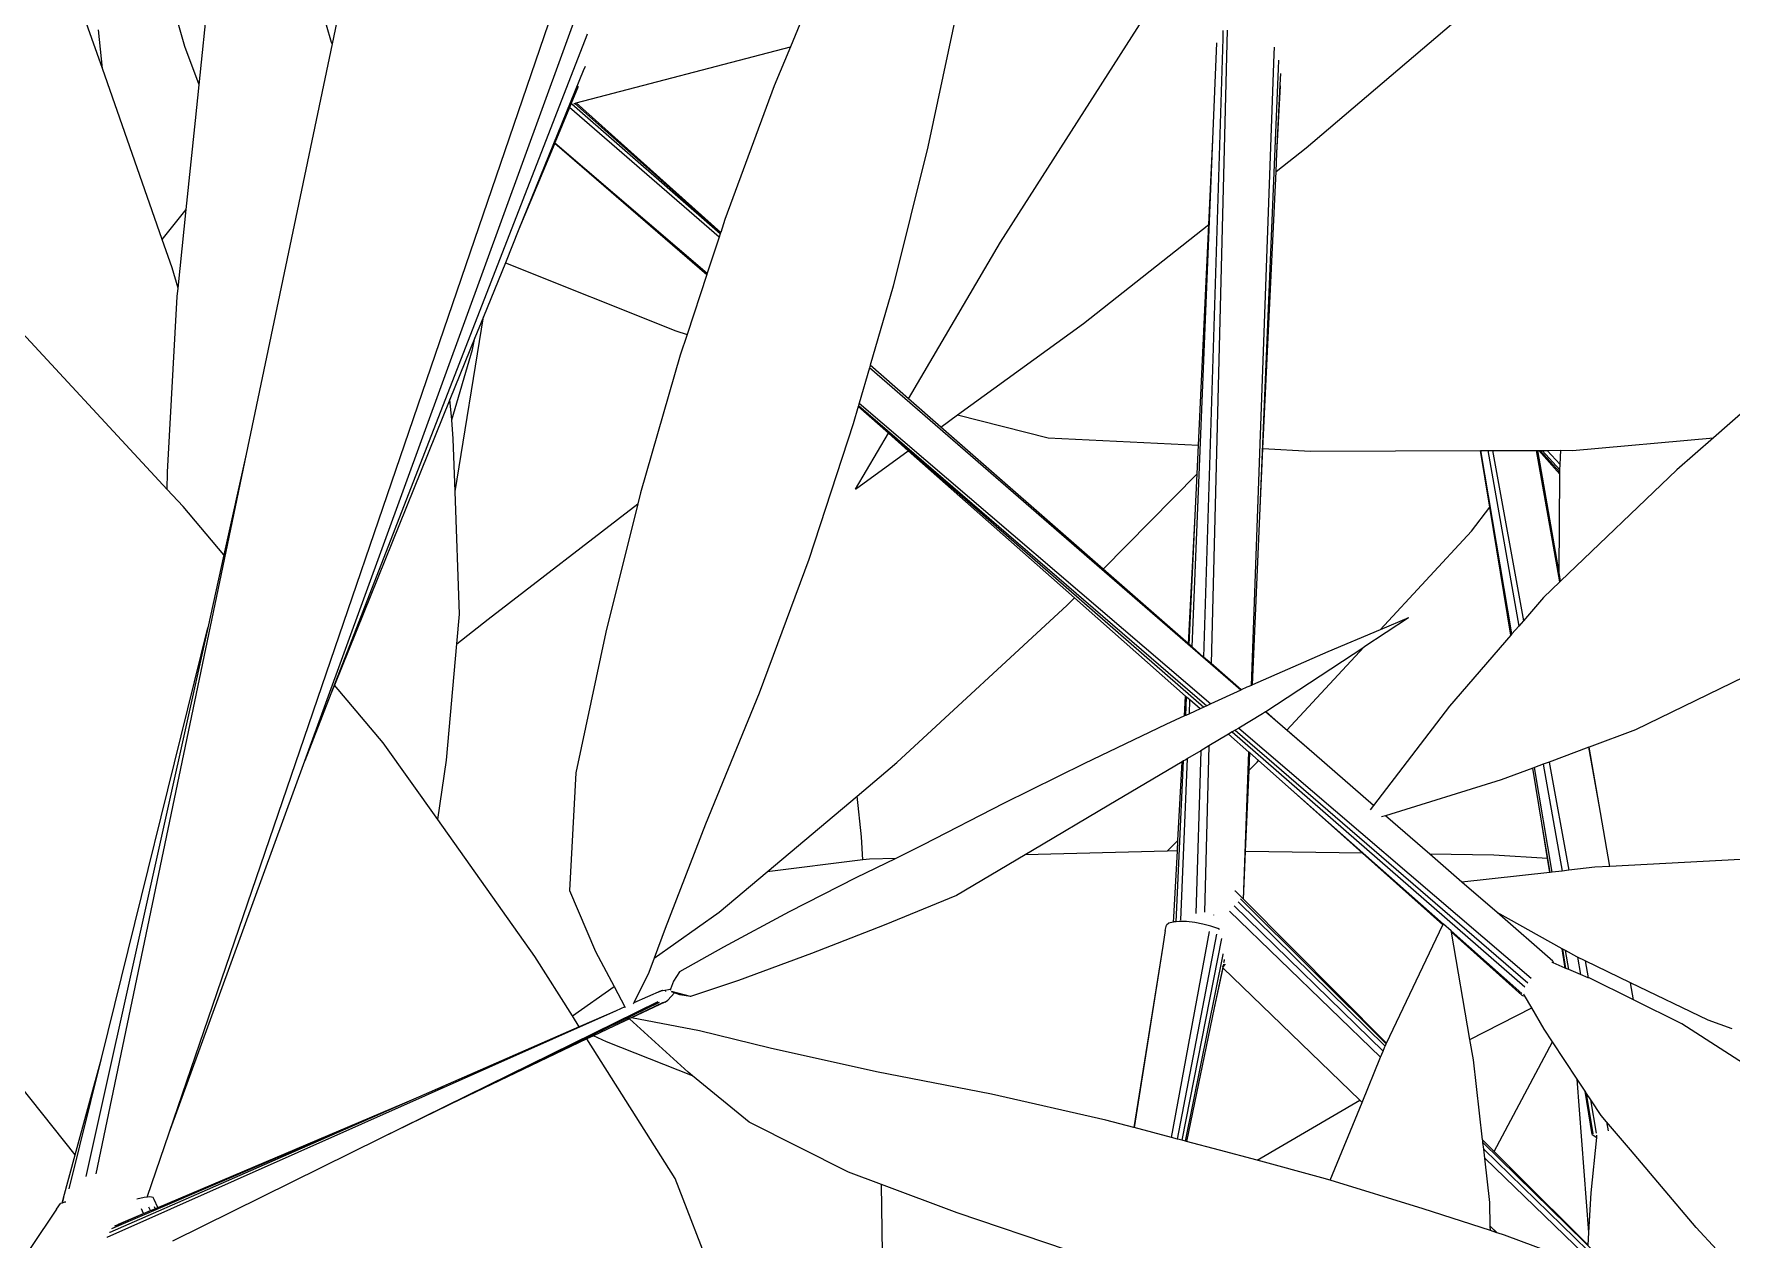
# Model space of a CAD drawing. Header units: millimetres. Extents: x 18 to 174501, y 22 to 24571.
# Drawn here: x 22272.8 to 22380.4, y 4701.9 to 4778.3 of the extents above; entities that cross this region are included whole.
import ezdxf

# ---------------------------------------------------------------- set-up
doc = ezdxf.new("R2010")
doc.units = ezdxf.units.MM
doc.header["$MEASUREMENT"] = 0
doc.layers.add('Edges', color=7, linetype='Continuous', lineweight=18)

# ---------------------------------------------------------------- blocks, each defined once
blk = doc.blocks.new('BAMBOOPLAN')
at = {"layer": 'Edges'}
for p, q in [((4.0881, -3.3036), (4.2194, -3.0809)), ((3.8543, -3.4748), (3.9152, -3.2214)), ((3.9821, -3.2277), (3.9843, -3.2347)), ((3.9857, -3.2263), (4.159, -3.7733)), ((4.0331, -3.233), (4.0313, -3.2269)), ((4.0058, -3.3241), (3.9807, -3.2403)), ((3.9843, -3.2347), (4.1507, -3.77)), ((4.2, -3.7801), (4.0331, -3.233)), ((4.0409, -3.2442), (4.0387, -3.2368)), ((4.157, -3.6325), (4.0409, -3.2442)), ((4.0473, -3.2575), (4.0443, -3.2475)), ((4.0646, -3.3169), (4.0473, -3.2575)), ((4.0646, -3.3169), (4.0479, -3.2583)), ((3.7479, -3.2855), (3.7639, -3.4146)), ((3.6207, -3.3001), (3.6166, -3.3696)), ((4.0693, -3.3329), (4.0881, -3.3036)), ((4.0693, -3.3329), (4.0646, -3.3169)), ((4.1379, -3.7647), (4.0058, -3.3241)), ((4.0275, -3.398), (4.0058, -3.3241)), ((4.1398, -3.574), (4.0693, -3.3329)), ((4.5815, -3.3277), (4.5224, -3.4317)), ((3.4057, -4.483), (3.4026, -3.3439)), ((3.4118, -4.1245), (3.4248, -3.3602)), ((3.4499, -3.4809), (3.6166, -3.3696)), ((3.6166, -3.3696), (3.6144, -3.4078)), ((3.6144, -3.4078), (3.6116, -3.5367)), ((3.9492, -3.5199), (4.0275, -3.398)), ((4.0838, -3.5902), (4.0275, -3.398)), ((3.439, -3.4199), (3.4143, -4.0593)), ((3.4391, -3.4189), (3.439, -3.4199)), ((3.7639, -3.4146), (3.7752, -3.5441)), ((3.2155, -3.4396), (3.2235, -3.5026)), ((4.4054, -3.484), (4.5224, -3.4317)), ((4.5224, -3.4317), (4.5005, -3.47)), ((3.4463, -3.4514), (3.4382, -3.606)), ((3.4466, -3.4471), (3.4463, -3.4514)), ((3.4468, -3.4663), (3.4457, -3.4836)), ((4.5005, -3.47), (4.4338, -3.5995)), ((3.1216, -3.5768), (3.1012, -3.4886)), ((3.2032, -3.4745), (3.222, -3.5014)), ((3.4455, -3.4868), (3.4434, -3.5214)), ((3.4457, -3.4836), (3.4455, -3.4868)), ((3.6119, -3.5537), (3.4455, -3.4868)), ((3.6118, -3.5506), (3.4463, -3.4832)), ((3.4481, -3.4822), (3.4488, -3.4817)), ((3.4488, -3.4817), (3.4499, -3.4809)), ((3.4488, -3.4817), (3.6118, -3.5494)), ((3.4499, -3.4809), (3.6118, -3.5491)), ((3.8218, -3.6361), (3.8543, -3.4748)), ((4.3838, -3.4915), (4.3955, -3.4874)), ((4.3955, -3.4874), (4.4054, -3.484)), ((4.3991, -3.4998), (4.3955, -3.4874)), ((3.0982, -3.5484), (3.0667, -3.5035)), ((3.222, -3.5014), (3.2235, -3.5026)), ((3.2235, -3.5026), (3.2712, -3.8791)), ((4.337, -3.5077), (4.3746, -3.4947)), ((4.3746, -3.4947), (4.3759, -3.4942)), ((4.4334, -3.6004), (4.3746, -3.4947)), ((4.3759, -3.4942), (4.3766, -3.494)), ((4.4301, -3.5926), (4.3759, -3.4942)), ((4.3766, -3.494), (4.3778, -3.4936)), ((4.4016, -3.5081), (4.3766, -3.494)), ((4.3778, -3.4936), (4.3796, -3.493)), ((4.3778, -3.4936), (4.4011, -3.5065)), ((4.3796, -3.493), (4.3838, -3.4915)), ((4.3796, -3.493), (4.4004, -3.5044)), ((4.3838, -3.4915), (4.3991, -3.4998)), ((4.4004, -3.5044), (4.3991, -3.4998)), ((4.4004, -3.5046), (4.4004, -3.5044)), ((4.1813, -3.562), (4.3267, -3.5114)), ((4.3267, -3.5114), (4.3271, -3.5112)), ((4.3515, -3.5572), (4.3267, -3.5114)), ((4.3271, -3.5112), (4.3329, -3.5092)), ((4.4079, -3.6591), (4.3271, -3.5112)), ((4.3329, -3.5092), (4.337, -3.5077)), ((4.3329, -3.5092), (4.4114, -3.6503)), ((4.337, -3.5077), (4.4138, -3.6443)), ((4.4011, -3.5065), (4.4004, -3.5046)), ((4.4016, -3.5081), (4.4011, -3.5065)), ((4.4301, -3.5926), (4.4016, -3.5081)), ((3.4434, -3.5217), (3.4382, -3.606)), ((3.4434, -3.5214), (3.6124, -3.588)), ((3.4434, -3.5214), (3.4434, -3.5217)), ((3.4434, -3.5217), (3.6124, -3.5891)), ((3.8686, -3.6354), (3.9492, -3.5199)), ((3.0341, -3.5916), (2.9919, -3.5382)), ((3.1216, -3.5768), (3.0982, -3.5484)), ((3.6116, -3.5367), (3.6118, -3.5491)), ((3.6118, -3.5491), (3.6118, -3.5494)), ((3.6118, -3.5494), (3.6118, -3.5506)), ((3.6118, -3.5506), (3.6119, -3.5537)), ((3.7752, -3.5441), (3.779, -3.6186)), ((3.0341, -3.5916), (3.0193, -3.5595)), ((3.6119, -3.5537), (3.6124, -3.588)), ((4.1398, -3.574), (4.1813, -3.562)), ((4.343, -3.5829), (4.3515, -3.5572)), ((4.4073, -3.6604), (4.3515, -3.5572)), ((3.129, -3.6085), (3.1216, -3.5768)), ((4.157, -3.6325), (4.1398, -3.574)), ((3.1356, -3.7202), (3.0341, -3.5916)), ((3.6124, -3.588), (3.6124, -3.5891)), ((3.6124, -3.5891), (3.6132, -3.6463)), ((3.9529, -3.6281), (4.0838, -3.5902)), ((4.0911, -3.615), (4.0838, -3.5902)), ((4.2937, -3.6945), (4.343, -3.5829)), ((4.4338, -3.5995), (4.4301, -3.5926)), ((4.6601, -3.5864), (4.5421, -3.7046)), ((3.1474, -3.6873), (3.129, -3.6085)), ((3.4382, -3.606), (3.4365, -3.6387)), ((4.4334, -3.6004), (4.4241, -3.6185)), ((4.4338, -3.5995), (4.4334, -3.6004)), ((3.779, -3.6186), (3.7791, -3.621)), ((3.8218, -3.6361), (3.779, -3.6186)), ((4.1924, -3.7873), (3.7791, -3.621)), ((3.7791, -3.621), (3.7809, -3.6544)), ((4.0386, -3.7243), (4.0911, -3.615)), ((4.1017, -3.6511), (4.0911, -3.615)), ((4.4241, -3.6185), (4.4138, -3.6443)), ((3.4365, -3.6387), (3.4337, -3.6914)), ((3.4365, -3.6387), (3.6024, -3.6465)), ((3.8579, -3.6507), (3.8218, -3.6361)), ((3.8579, -3.6507), (3.8686, -3.6354)), ((3.8686, -3.6354), (3.9529, -3.6281)), ((4.2009, -3.7793), (4.157, -3.6325)), ((3.6024, -3.6465), (3.6132, -3.6463)), ((3.6132, -3.6463), (3.6135, -3.6661)), ((3.7809, -3.6544), (4.1707, -3.808)), ((3.7809, -3.6544), (3.781, -3.6564)), ((3.781, -3.6564), (4.1678, -3.8107)), ((3.781, -3.6564), (3.781, -3.6571)), ((3.781, -3.6571), (4.1657, -3.8128)), ((3.781, -3.6571), (3.781, -3.6575)), ((3.8147, -3.6715), (3.781, -3.6575)), ((3.781, -3.6575), (3.7818, -3.6738)), ((4.0386, -3.7243), (3.8579, -3.6507)), ((4.1338, -3.7631), (4.1017, -3.6511)), ((4.1346, -3.7634), (4.1017, -3.6511)), ((4.4114, -3.6503), (4.4079, -3.6591)), ((4.4138, -3.6443), (4.4114, -3.6503)), ((3.6135, -3.6661), (3.6202, -3.7957)), ((3.8031, -3.7292), (3.8147, -3.6715)), ((3.837, -3.6807), (3.8147, -3.6715)), ((4.4073, -3.6604), (4.3759, -3.7394)), ((4.4079, -3.6591), (4.4073, -3.6604)), ((3.1356, -3.7202), (3.1474, -3.6873)), ((3.1638, -3.7572), (3.1474, -3.6873)), ((3.7818, -3.6738), (3.7838, -3.8032)), ((3.8031, -3.7292), (3.837, -3.6807)), ((4.0228, -3.7574), (3.837, -3.6807)), ((4.3146, -3.6757), (4.285, -3.7142)), ((4.3146, -3.6757), (4.2937, -3.6945)), ((3.4337, -3.6914), (3.4326, -3.7121)), ((3.4611, -3.8493), (3.4337, -3.6914)), ((4.2937, -3.6945), (4.2556, -3.7286)), ((3.4326, -3.7121), (3.4294, -3.7721)), ((3.4338, -3.7227), (3.4326, -3.7121)), ((4.2202, -3.7982), (4.285, -3.7142)), ((4.2436, -3.8078), (4.285, -3.7142)), ((4.5421, -3.7046), (4.5074, -3.7331)), ((3.1526, -3.7416), (3.1356, -3.7202)), ((3.4369, -3.789), (3.4338, -3.7227)), ((4.1338, -3.7631), (4.0386, -3.7243)), ((4.2556, -3.7286), (4.2009, -3.7793)), ((4.5072, -3.7333), (4.4776, -3.7577)), ((4.5074, -3.7331), (4.5072, -3.7333)), ((4.5364, -3.7859), (4.5072, -3.7333)), ((4.5364, -3.7859), (4.5074, -3.7331)), ((3.1638, -3.7572), (3.1526, -3.7416)), ((4.3759, -3.7394), (4.3401, -3.8467)), ((3.1655, -3.7644), (3.1638, -3.7572)), ((3.2089, -3.9178), (3.1655, -3.7644)), ((3.9193, -3.951), (4.0187, -3.7658)), ((4.0187, -3.7658), (4.0228, -3.7574)), ((4.1469, -3.8087), (4.0228, -3.7574)), ((4.1346, -3.7634), (4.1338, -3.7631)), ((4.1379, -3.7647), (4.1346, -3.7634)), ((4.1507, -3.77), (4.1379, -3.7647)), ((4.4732, -3.7614), (4.4667, -3.7667)), ((4.4776, -3.7577), (4.4732, -3.7614)), ((4.4732, -3.7614), (4.5209, -3.8472)), ((4.4776, -3.7577), (4.5264, -3.8446)), ((3.4294, -3.7721), (3.4148, -4.0508)), ((3.4369, -3.789), (3.4294, -3.7721)), ((4.159, -3.7733), (4.1507, -3.77)), ((4.1926, -3.787), (4.159, -3.7733)), ((4.2, -3.7801), (4.1968, -3.783)), ((4.2009, -3.7793), (4.2, -3.7801)), ((4.4654, -3.7678), (4.4417, -3.7873)), ((4.4667, -3.7667), (4.4654, -3.7678)), ((4.4895, -3.8122), (4.4654, -3.7678)), ((4.5128, -3.851), (4.4667, -3.7667)), ((3.4439, -3.8049), (3.4369, -3.789)), ((3.6202, -3.7957), (3.6211, -3.8061)), ((4.1924, -3.7873), (4.1707, -3.808)), ((4.1926, -3.787), (4.1924, -3.7873)), ((4.1968, -3.783), (4.1926, -3.787)), ((4.4417, -3.7873), (4.3533, -3.852)), ((4.5605, -3.8293), (4.5364, -3.7859)), ((4.6701, -3.7848), (4.5605, -3.8293)), ((3.2139, -3.9327), (2.9855, -3.8107)), ((3.4611, -3.8493), (3.4439, -3.8049)), ((3.527, -3.9488), (3.6211, -3.8061)), ((3.6211, -3.8061), (3.6315, -3.9253)), ((3.7838, -3.8032), (3.781, -3.9321)), ((4.1518, -3.826), (4.1469, -3.8087)), ((4.148, -3.8092), (4.1469, -3.8087)), ((4.1527, -3.8252), (4.148, -3.8092)), ((4.1516, -3.8107), (4.148, -3.8092)), ((4.1553, -3.8227), (4.1516, -3.8107)), ((4.163, -3.8154), (4.1516, -3.8107)), ((4.1678, -3.8107), (4.1657, -3.8128)), ((4.1707, -3.808), (4.1678, -3.8107)), ((4.2179, -3.8012), (4.2018, -3.8203)), ((4.22, -3.7984), (4.2179, -3.8012)), ((4.2202, -3.7982), (4.22, -3.7984)), ((4.2739, -3.8201), (4.22, -3.7984)), ((4.2436, -3.8078), (4.2202, -3.7982)), ((4.2739, -3.8201), (4.2436, -3.8078)), ((4.1518, -3.826), (4.1383, -3.8389)), ((4.1527, -3.8252), (4.1518, -3.826)), ((4.1553, -3.8227), (4.1527, -3.8252)), ((4.163, -3.8154), (4.1553, -3.8227)), ((4.1657, -3.8128), (4.163, -3.8154)), ((4.1973, -3.8256), (4.1948, -3.8285)), ((4.1993, -3.8233), (4.1973, -3.8256)), ((4.1973, -3.8256), (4.5232, -3.9575)), ((4.2018, -3.8203), (4.1993, -3.8233)), ((4.1993, -3.8233), (4.5244, -3.953)), ((4.2018, -3.8203), (4.5261, -3.9481)), ((4.3401, -3.8467), (4.2739, -3.8201)), ((4.5047, -3.8407), (4.4895, -3.8122)), ((4.5109, -3.8519), (4.4895, -3.8122)), ((4.1383, -3.8389), (4.0803, -3.8961)), ((4.1948, -3.8285), (4.1815, -3.8444)), ((4.2176, -3.8379), (4.1948, -3.8285)), ((4.2565, -3.9655), (4.2176, -3.8379)), ((4.2185, -3.8383), (4.2176, -3.8379)), ((4.223, -3.8533), (4.2185, -3.8383)), ((4.2283, -3.8424), (4.2185, -3.8383)), ((4.2276, -3.844), (4.2283, -3.8424)), ((4.2616, -3.8561), (4.2283, -3.8424)), ((4.5047, -3.8407), (4.4577, -3.8538)), ((4.5108, -3.852), (4.5047, -3.8407)), ((4.5477, -3.8344), (4.5264, -3.8446)), ((4.5605, -3.8293), (4.5477, -3.8344)), ((3.5011, -3.953), (3.4611, -3.8493)), ((4.1759, -3.851), (4.1669, -3.8616)), ((4.1815, -3.8444), (4.1759, -3.851)), ((4.1759, -3.851), (4.2197, -3.9917)), ((4.1815, -3.8444), (4.2269, -3.988)), ((4.223, -3.8533), (4.2276, -3.844)), ((4.2441, -3.924), (4.223, -3.8533)), ((4.3448, -3.8909), (4.2616, -3.8561)), ((4.4349, -3.9277), (4.2616, -3.8561)), ((4.3401, -3.8467), (4.3384, -3.8517)), ((4.3533, -3.852), (4.3503, -3.8543)), ((4.4026, -3.8719), (4.3533, -3.852)), ((4.4577, -3.8538), (4.4026, -3.8719)), ((4.5108, -3.852), (4.4384, -3.8863)), ((4.5109, -3.8519), (4.5108, -3.852)), ((4.5128, -3.851), (4.5109, -3.8519)), ((4.5209, -3.8472), (4.5128, -3.851)), ((4.5264, -3.8446), (4.5209, -3.8472)), ((4.1633, -3.866), (4.1135, -3.9248)), ((4.1643, -3.8647), (4.1633, -3.866)), ((4.1829, -3.9346), (4.1633, -3.866)), ((4.1657, -3.8631), (4.1643, -3.8647)), ((4.2053, -4.0047), (4.1643, -3.8647)), ((4.1669, -3.8616), (4.1657, -3.8631)), ((4.209, -4.0019), (4.1669, -3.8616)), ((4.4384, -3.8863), (4.4026, -3.8719)), ((3.2712, -3.8791), (3.2818, -3.9718)), ((3.2712, -3.8791), (3.355, -4.5397)), ((4.4776, -3.902), (4.4384, -3.8863)), ((4.0803, -3.8961), (4.0228, -3.9544)), ((4.3448, -3.8909), (4.2441, -3.924)), ((4.4348, -3.9285), (4.3448, -3.8909)), ((4.5439, -3.9137), (4.4776, -3.902)), ((4.5396, -3.927), (4.4776, -3.902)), ((3.2139, -3.9327), (3.2089, -3.9178)), ((4.5523, -3.9294), (4.5439, -3.9137)), ((4.5444, -3.9138), (4.5439, -3.9137)), ((4.5529, -3.9294), (4.5444, -3.9138)), ((4.5474, -3.9143), (4.5444, -3.9138)), ((4.5557, -3.9296), (4.5474, -3.9143)), ((4.5588, -3.9163), (4.5474, -3.9143)), ((4.5594, -3.9164), (4.5588, -3.9163)), ((4.5594, -3.9164), (4.5672, -3.9303)), ((4.5673, -3.9173), (4.5594, -3.9164)), ((4.5673, -3.9173), (4.5748, -3.9308)), ((4.6124, -3.9226), (4.5673, -3.9173)), ((3.2327, -3.9427), (3.2139, -3.9327)), ((3.6315, -3.9253), (3.6475, -4.0544)), ((3.781, -3.9321), (3.7735, -4.0601)), ((4.1135, -3.9248), (4.0614, -3.9861)), ((4.1769, -3.9468), (4.1829, -3.9346)), ((4.1855, -3.9435), (4.1829, -3.9346)), ((4.2565, -3.9655), (4.2441, -3.924)), ((4.4214, -4.0464), (4.4348, -3.9285)), ((4.4348, -3.9285), (4.4349, -3.9277)), ((4.4436, -3.9313), (4.4349, -3.9277)), ((4.5226, -3.9639), (4.4436, -3.9313)), ((4.4442, -3.9324), (4.4436, -3.9313)), ((4.5231, -3.9654), (4.4442, -3.9324)), ((4.4918, -4.0188), (4.4442, -3.9324)), ((4.5403, -3.9286), (4.539, -3.9285)), ((4.5396, -3.927), (4.5403, -3.9286)), ((4.5523, -3.9294), (4.5403, -3.9286)), ((4.5529, -3.9294), (4.5523, -3.9294)), ((4.5557, -3.9296), (4.5529, -3.9294)), ((4.5672, -3.9303), (4.5557, -3.9296)), ((4.5748, -3.9308), (4.5672, -3.9303)), ((4.5755, -3.9308), (4.5748, -3.9308)), ((4.6201, -3.9365), (4.5755, -3.9308)), ((4.6201, -3.9365), (4.6124, -3.9226)), ((4.69, -3.9317), (4.6124, -3.9226)), ((4.7131, -3.9322), (4.69, -3.9317)), ((3.2818, -3.9718), (3.2327, -3.9427)), ((3.5076, -3.9792), (3.527, -3.9488)), ((4.1769, -3.9468), (4.0564, -3.992)), ((4.1855, -3.9435), (4.1769, -3.9468)), ((4.2021, -4.0014), (4.1855, -3.9435)), ((4.6685, -3.9425), (4.6201, -3.9365)), ((4.7976, -3.9744), (4.6685, -3.9425)), ((3.5076, -3.9792), (3.5011, -3.953)), ((3.8952, -3.9913), (3.9193, -3.951)), ((4.0228, -3.9544), (3.9661, -4.0137)), ((4.2465, -3.9609), (4.2468, -3.9609)), ((4.254, -3.9643), (4.2468, -3.9609)), ((4.254, -3.9643), (4.2565, -3.9655)), ((4.2565, -3.9655), (4.4214, -4.0464)), ((4.5231, -3.9654), (4.5243, -3.9656)), ((4.5243, -3.9656), (4.5256, -3.9649)), ((4.5256, -3.9649), (4.5245, -3.964)), ((4.5352, -3.9732), (4.5256, -3.9649)), ((3.2818, -3.9718), (3.2895, -4.0392)), ((3.5329, -4.0819), (3.5076, -3.9792)), ((4.4204, -4.0603), (4.2479, -3.9799)), ((4.4208, -4.0542), (4.2505, -3.974)), ((4.4211, -4.0495), (4.2525, -3.9693)), ((4.2537, -3.966), (4.4213, -4.0472)), ((4.4918, -4.0188), (4.5352, -3.9732)), ((4.5521, -3.9879), (4.5352, -3.9732)), ((3.8406, -4.0827), (3.8952, -3.9913)), ((3.911, -4.0249), (3.8952, -3.9913)), ((4.0564, -3.992), (4.0096, -4.047)), ((4.0614, -3.9861), (4.0564, -3.992)), ((4.2353, -3.9876), (4.2353, -3.9877)), ((4.2353, -3.9877), (4.2354, -3.988)), ((4.5457, -4.1074), (4.563, -3.9963)), ((4.563, -3.9963), (4.5521, -3.9879)), ((4.5953, -4.021), (4.563, -3.9963)), ((4.1996, -4.0081), (4.198, -4.0104)), ((4.1987, -4.0155), (4.198, -4.0104)), ((4.203, -4.0058), (4.1996, -4.0081)), ((4.2033, -4.0056), (4.2021, -4.0014)), ((4.2033, -4.0056), (4.203, -4.0058)), ((4.2053, -4.0047), (4.2033, -4.0056)), ((4.208, -4.0035), (4.2053, -4.0047)), ((4.2143, -4.0015), (4.208, -4.0035)), ((4.2215, -3.9998), (4.2143, -4.0015)), ((4.229, -3.9987), (4.2215, -3.9998)), ((4.2363, -3.9981), (4.229, -3.9987)), ((4.2401, -3.9982), (4.2363, -3.9981)), ((4.2653, -4.1907), (4.237, -4.0032)), ((4.243, -3.9982), (4.2401, -3.9982)), ((4.2449, -3.9984), (4.243, -3.9982)), ((4.2707, -4.1903), (4.2438, -4.0032)), ((4.2751, -4.19), (4.2496, -4.0055)), ((3.919, -4.0442), (3.911, -4.0249)), ((3.9661, -4.0137), (3.9466, -4.0333)), ((4.1987, -4.0155), (4.2012, -4.0294)), ((4.2553, -4.0188), (4.2552, -4.0181)), ((4.2782, -4.1898), (4.2553, -4.0188)), ((4.2578, -4.0229), (4.2579, -4.0238)), ((4.2579, -4.0238), (4.2582, -4.0259)), ((4.2584, -4.027), (4.2586, -4.0286)), ((4.2598, -4.0265), (4.2588, -4.0296)), ((4.5008, -4.035), (4.4918, -4.0188)), ((4.6506, -4.1487), (4.5953, -4.021)), ((4.6056, -4.0289), (4.5953, -4.021)), ((3.3256, -4.4392), (3.2895, -4.0392)), ((3.2895, -4.0392), (3.3471, -4.5449)), ((3.9466, -4.0333), (3.9182, -4.0618)), ((3.9245, -4.0416), (3.919, -4.0442)), ((3.9466, -4.0333), (3.9245, -4.0416)), ((4.2012, -4.0294), (4.23, -4.1934)), ((4.2012, -4.0294), (4.2304, -4.1933)), ((4.2585, -4.0273), (4.2586, -4.0286)), ((4.2587, -4.029), (4.2586, -4.0286)), ((4.2587, -4.029), (4.2587, -4.0291)), ((4.2587, -4.0297), (4.2587, -4.0291)), ((4.2588, -4.0296), (4.2587, -4.0297)), ((4.2587, -4.0297), (4.2635, -4.0671)), ((4.2588, -4.0296), (4.2589, -4.0303)), ((4.2589, -4.0303), (4.4154, -4.1032)), ((4.2589, -4.0303), (4.2635, -4.0671)), ((4.5322, -4.1008), (4.5008, -4.035)), ((4.6244, -4.0639), (4.6056, -4.0289)), ((4.6075, -4.0303), (4.6056, -4.0289)), ((4.6252, -4.0631), (4.6075, -4.0303)), ((4.6131, -4.0346), (4.6075, -4.0303)), ((4.6278, -4.0615), (4.6131, -4.0346)), ((4.6265, -4.0449), (4.6131, -4.0346)), ((3.4148, -4.0508), (3.4143, -4.0593)), ((3.4737, -4.0858), (3.4148, -4.0508)), ((3.6475, -4.0544), (3.6767, -4.1572)), ((3.919, -4.0442), (3.8406, -4.0827)), ((4.0096, -4.047), (3.9564, -4.0938)), ((4.4204, -4.0603), (4.4208, -4.0542)), ((4.4208, -4.0542), (4.4209, -4.0509)), ((4.4209, -4.0509), (4.4211, -4.0495)), ((4.4211, -4.0495), (4.4213, -4.0472)), ((4.4213, -4.0472), (4.4214, -4.0464)), ((4.6331, -4.0488), (4.6265, -4.0449)), ((4.6331, -4.0488), (4.6371, -4.0561)), ((4.6617, -4.0658), (4.6331, -4.0488)), ((3.4143, -4.0593), (3.4118, -4.1245)), ((3.7735, -4.0601), (3.7699, -4.1615)), ((3.9182, -4.0618), (3.8713, -4.1106)), ((4.2635, -4.0671), (4.2793, -4.1897)), ((4.418, -4.1044), (4.4204, -4.0603)), ((4.6244, -4.0639), (4.6293, -4.0651)), ((4.6293, -4.0651), (4.6288, -4.0631)), ((4.6407, -4.1141), (4.6293, -4.0651)), ((4.7409, -4.1129), (4.6617, -4.0658)), ((3.543, -4.1354), (3.4737, -4.0858)), ((3.543, -4.1354), (3.5329, -4.0819)), ((3.8115, -4.1315), (3.8406, -4.0827)), ((3.9564, -4.0938), (3.9025, -4.1396)), ((4.3453, -4.1849), (4.4154, -4.1032)), ((4.4154, -4.1032), (4.418, -4.1044)), ((4.5322, -4.1008), (4.5457, -4.1074)), ((4.5324, -4.101), (4.5322, -4.1008)), ((4.5324, -4.101), (4.57, -4.1193)), ((4.5333, -4.1029), (4.5324, -4.101)), ((4.6894, -4.1771), (4.5333, -4.1029)), ((4.5359, -4.1084), (4.5333, -4.1029)), ((3.8713, -4.1106), (3.8255, -4.1601)), ((4.4137, -4.1805), (4.418, -4.1044)), ((4.6887, -4.1803), (4.5359, -4.1084)), ((4.5395, -4.1158), (4.5359, -4.1084)), ((4.6758, -4.1794), (4.5395, -4.1158)), ((4.557, -4.1524), (4.5395, -4.1158)), ((4.5457, -4.1074), (4.57, -4.1193)), ((4.57, -4.1193), (4.6539, -4.1599)), ((4.6506, -4.1487), (4.6407, -4.1141)), ((4.765, -4.1257), (4.7409, -4.1129)), ((3.4057, -4.483), (3.4118, -4.1245)), ((3.7693, -4.1901), (3.8115, -4.1315)), ((3.6667, -4.224), (3.543, -4.1354)), ((3.9025, -4.1396), (3.8481, -4.1842)), ((4.6539, -4.1599), (4.6506, -4.1487)), ((3.6767, -4.1572), (3.7171, -4.2017)), ((3.7699, -4.1615), (3.7693, -4.1901)), ((3.8255, -4.1601), (3.7951, -4.1943)), ((4.5643, -4.1725), (4.557, -4.1524)), ((4.4059, -4.1807), (4.3453, -4.1849)), ((4.4137, -4.1805), (4.4059, -4.1807)), ((4.5017, -4.1776), (4.4137, -4.1805)), ((4.5657, -4.1762), (4.5017, -4.1776)), ((4.5643, -4.1725), (4.5721, -4.1761)), ((4.5643, -4.1726), (4.5643, -4.1725)), ((4.5643, -4.1726), (4.5719, -4.1761)), ((4.5657, -4.1762), (4.5643, -4.1726)), ((4.5719, -4.1761), (4.5657, -4.1762)), ((4.5721, -4.1761), (4.5719, -4.1761)), ((4.5791, -4.176), (4.5721, -4.1761)), ((4.656, -4.1779), (4.5791, -4.176)), ((3.7693, -4.1901), (3.769, -4.204)), ((3.7951, -4.1943), (3.7927, -4.204)), ((3.8481, -4.1842), (3.8118, -4.2122)), ((4.2039, -4.1953), (4.0983, -4.2068)), ((4.23, -4.1934), (4.2039, -4.1953)), ((4.2304, -4.1933), (4.23, -4.1934)), ((4.2653, -4.1907), (4.2304, -4.1933)), ((4.2707, -4.1903), (4.2653, -4.1907)), ((4.2751, -4.19), (4.2707, -4.1903)), ((4.2782, -4.1898), (4.2751, -4.19)), ((4.2793, -4.1897), (4.2782, -4.1898)), ((4.3099, -4.1874), (4.2793, -4.1897)), ((4.3453, -4.1849), (4.3099, -4.1874)), ((3.7171, -4.2017), (3.7433, -4.2261)), ((3.769, -4.204), (3.765, -4.2345)), ((3.7927, -4.204), (3.7923, -4.2117)), ((4.0983, -4.2068), (3.9934, -4.2218)), ((3.5886, -4.4246), (3.7854, -4.2259)), ((3.6277, -4.3856), (3.7869, -4.2262)), ((3.7163, -4.2637), (3.6667, -4.224)), ((3.7163, -4.2637), (3.7433, -4.2261)), ((3.7433, -4.2261), (3.7586, -4.2404)), ((3.7848, -4.216), (3.765, -4.2345)), ((3.79, -4.2255), (3.7672, -4.2479)), ((3.7914, -4.2246), (3.7674, -4.2479)), ((3.7831, -4.2179), (3.7832, -4.2179)), ((3.7859, -4.2154), (3.7832, -4.2179)), ((3.7862, -4.2151), (3.7848, -4.216)), ((3.7862, -4.2151), (3.7923, -4.2117)), ((3.7887, -4.2149), (3.7893, -4.2144)), ((3.7914, -4.2246), (3.7925, -4.2234)), ((3.7923, -4.2117), (3.7922, -4.2128)), ((3.7923, -4.2117), (3.7925, -4.2116)), ((3.7925, -4.2234), (3.7934, -4.222)), ((3.7934, -4.222), (3.7969, -4.2139)), ((3.8118, -4.2122), (3.794, -4.2136)), ((3.7969, -4.2139), (3.794, -4.2138)), ((3.802, -4.2139), (3.7969, -4.2139)), ((3.8118, -4.2122), (3.802, -4.2139)), ((3.9934, -4.2218), (3.8952, -4.233)), ((3.7586, -4.2404), (3.7523, -4.2463)), ((3.7586, -4.2404), (3.7591, -4.2408)), ((3.765, -4.2345), (3.7649, -4.2349)), ((3.7649, -4.2349), (3.7649, -4.2352)), ((3.8297, -4.239), (3.7674, -4.2479)), ((3.8952, -4.233), (3.8297, -4.239)), ((3.7523, -4.2463), (3.3833, -4.591)), ((3.7523, -4.2463), (3.7255, -4.271)), ((3.7659, -4.2492), (3.7549, -4.2601)), ((3.766, -4.2493), (3.7549, -4.2601)), ((3.7672, -4.2479), (3.7659, -4.2492)), ((3.766, -4.2493), (3.7659, -4.2492)), ((3.832, -4.2778), (3.766, -4.2493)), ((3.7674, -4.2479), (3.7672, -4.2479)), ((3.7255, -4.271), (3.6263, -4.3625)), ((3.7255, -4.271), (3.7163, -4.2637)), ((3.7549, -4.2601), (3.7404, -4.2744)), ((3.7356, -4.2791), (3.6277, -4.3856)), ((3.7404, -4.2744), (3.7356, -4.2791)), ((3.8524, -4.3725), (3.7356, -4.2791)), ((3.7531, -4.2757), (3.7404, -4.2744)), ((3.837, -4.2796), (3.7531, -4.2757)), ((3.837, -4.2796), (3.832, -4.2778)), ((3.8992, -4.3025), (3.837, -4.2796)), ((3.9989, -4.3158), (3.8992, -4.3025)), ((4.0307, -4.3167), (3.9989, -4.3158)), ((4.0857, -4.4678), (4.0307, -4.3167)), ((4.1039, -4.3186), (4.0307, -4.3167)), ((4.2093, -4.3179), (4.1039, -4.3186)), ((3.6263, -4.3625), (3.3842, -4.5857)), ((3.597, -4.3891), (3.6263, -4.3625)), ((3.9642, -4.5049), (3.8524, -4.3725)), ((3.385, -4.5818), (3.597, -4.3891)), ((3.4188, -4.5496), (3.597, -4.3891)), ((3.5886, -4.4246), (3.6277, -4.3856)), ((3.4406, -4.5742), (3.5886, -4.4246)), ((3.3318, -4.5296), (3.3256, -4.4392)), ((3.3365, -4.5605), (3.3256, -4.4392)), ((3.3318, -4.5296), (3.2311, -4.4657)), ((3.4059, -4.5444), (3.4057, -4.483)), ((3.3345, -4.5699), (3.3318, -4.5296)), ((3.4034, -4.5456), (3.3976, -4.5492)), ((3.4059, -4.5444), (3.4034, -4.5456)), ((3.408, -4.5434), (3.4059, -4.5444)), ((3.4111, -4.543), (3.408, -4.5434)), ((3.4125, -4.5443), (3.4111, -4.543)), ((3.4181, -4.5502), (3.4125, -4.5443)), ((3.4181, -4.5502), (3.4188, -4.5496)), ((3.3873, -4.578), (3.4077, -4.5596)), ((3.3892, -4.5761), (3.4077, -4.5596)), ((3.4077, -4.5596), (3.4044, -4.5562)), ((3.4077, -4.5596), (3.4126, -4.5551)), ((3.4126, -4.5551), (3.4101, -4.5525)), ((3.4126, -4.5551), (3.4162, -4.552)), ((3.4147, -4.5504), (3.4162, -4.552)), ((3.4162, -4.552), (3.418, -4.5503)), ((3.4178, -4.55), (3.418, -4.5503)), ((3.418, -4.5503), (3.4181, -4.5502)), ((3.3318, -4.5816), (3.3335, -4.5757)), ((3.3348, -4.5748), (3.3335, -4.5757)), ((3.3348, -4.5748), (3.3345, -4.5699)), ((3.3345, -4.5699), (3.3348, -4.5748)), ((3.3367, -4.5732), (3.3348, -4.5748)), ((3.3378, -4.5729), (3.3367, -4.5732)), ((3.3867, -4.5785), (3.3871, -4.5782)), ((3.3871, -4.5782), (3.3873, -4.578)), ((3.3309, -4.5849), (3.2855, -4.7549)), ((3.3318, -4.5816), (3.3309, -4.5849)), ((3.3833, -4.591), (3.3833, -4.591)), ((3.3842, -4.5857), (3.3841, -4.5858)), ((3.3849, -4.5818), (3.385, -4.5818))]:
    blk.add_line(p, q, dxfattribs=at)

msp = doc.modelspace()

# ---------------------------------------------------------------- block references
at = {"xscale": 69.97983938875464, "yscale": 69.97983938875464, "zscale": 69.97983938875464, "rotation": 340.9588725647666}
msp.add_blockref('BAMBOOPLAN', (22158.48, 5082.93), dxfattribs=at)

doc.saveas('drawing.dxf')
